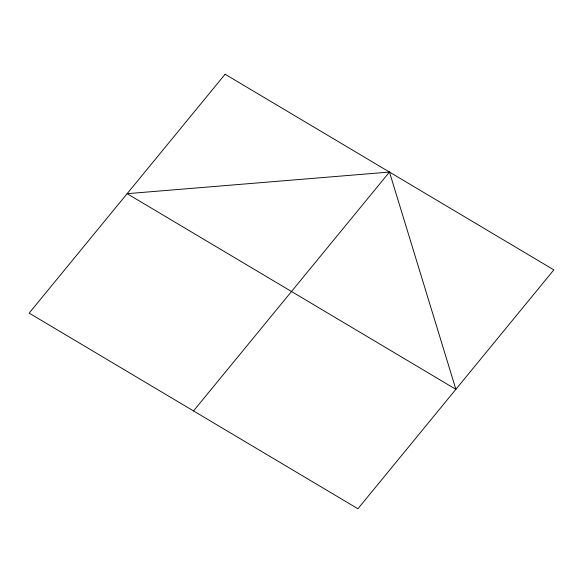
<?xml version="1.0" encoding="UTF-8"?>
<svg xmlns="http://www.w3.org/2000/svg" width="583" height="583" viewBox="0 0 583 583"><rect width="100%" height="100%" fill="white"/><g stroke="black" fill="none" stroke-linecap="round" stroke-linejoin="round"><path stroke-width="0.87" d="M193.527 410.942L389.473 172.058L455.877 389.32L127.123 193.68L389.473 172.058M225.096 74.245L29.15 313.122L357.904 508.755L553.85 269.878L225.096 74.245"/></g></svg>
